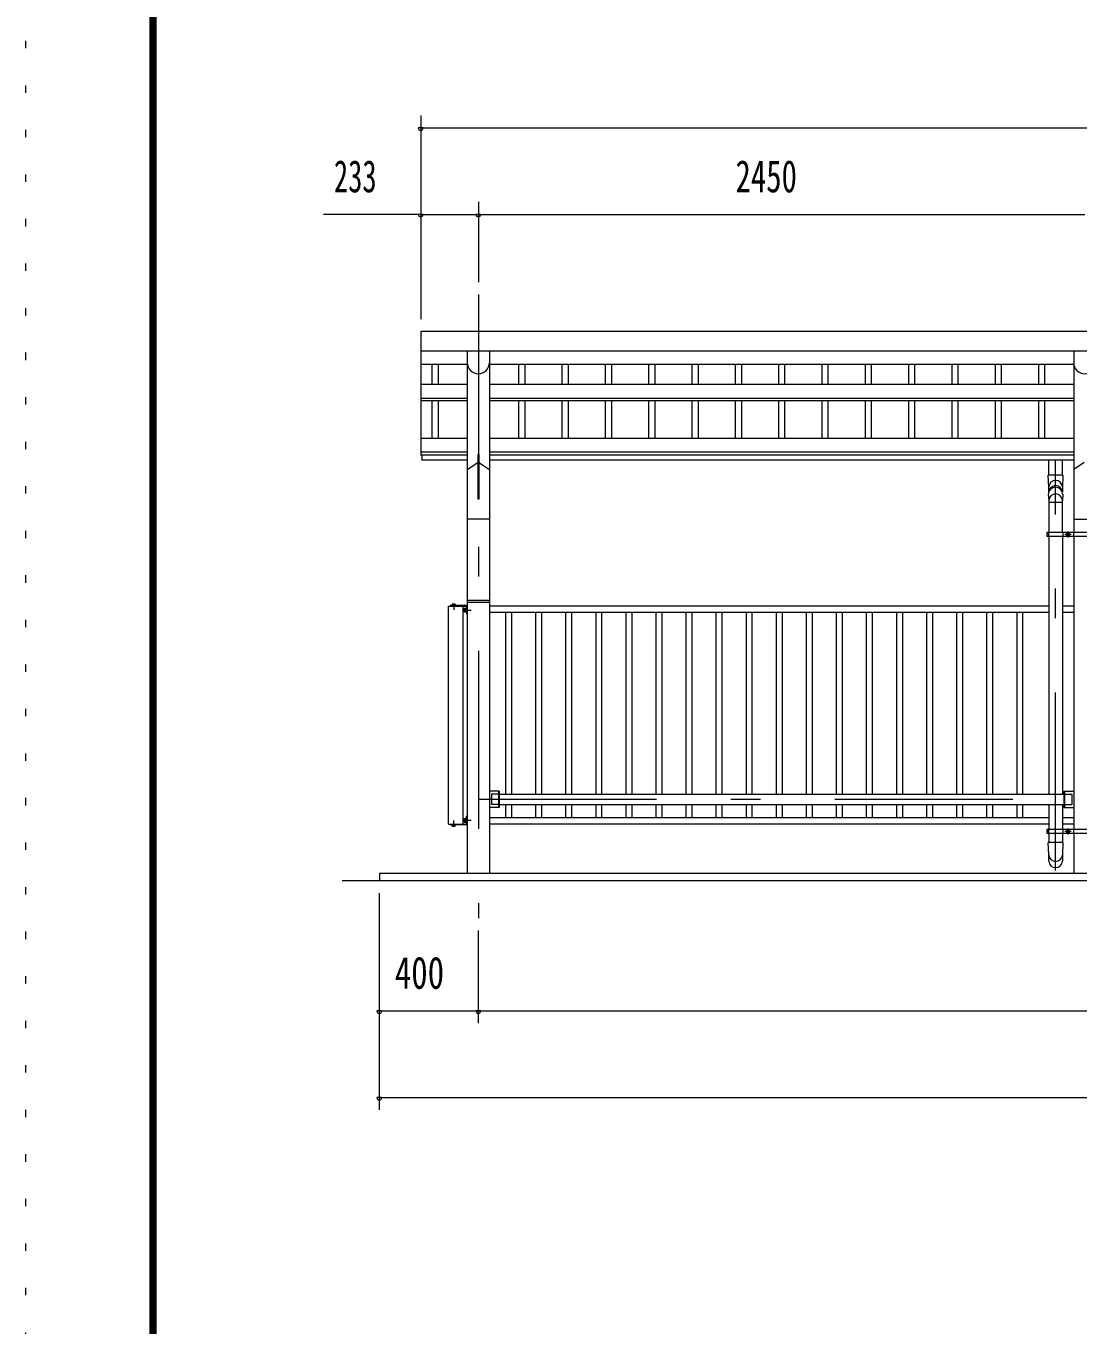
# Model space of a CAD drawing. Units: millimetres, scale not verified. Extents: x -26434 to 26434, y -10500 to 10500.
# Drawn here: x -3266 to 984, y 0 to 5250 of the extents above; entities that cross this region are included whole.
import ezdxf
from ezdxf.enums import TextEntityAlignment as Align

# ---------------------------------------------------------------- set-up
doc = ezdxf.new("R2010")
doc.units = ezdxf.units.MM
doc.header["$LTSCALE"] = 60
doc.linetypes.add('USER3', pattern=[24, 12, -5, 2, -5])
doc.linetypes.add('USER4', pattern=[3, 0.5, -2.5])
for name, color, linetype, lineweight in [('0-2_1-05BOLD', 7, 'Continuous', 18), ('0-3_1-25CENTER', 3, 'USER3', 18), ('0-4_1-45THIN', 4, 'Continuous', 18), ('0-5_1-55DIM', 3, 'Continuous', 18), ('0-C_F-F1PAPER', 5, 'Continuous', 18), ('0-D_F-E_J_ADD', 5, 'USER4', 18)]:
    doc.layers.add(name, color=color, linetype=linetype, lineweight=lineweight)
doc.styles.add('ＭＳ ゴシック', font='')
doc.styles.get('ＭＳ ゴシック').set_extended_font_data('MS Gothic')

msp = doc.modelspace()

# ---------------------------------------------------------------- linework, layer by layer
at = {"layer": '0-2_1-05BOLD'}
for p, q in [((-1671.51, 4014.67), (-1671.51, 3515.47)), ((8994.49, 4014.67), (-1671.51, 4014.67)), ((-1671.51, 3937.52), (8994.49, 3937.52)), ((-1483.06, 3937.52), (-1483.06, 1824.67)), ((-1393.96, 3937.52), (-1393.96, 1824.67)), ((966.94, 3937.52), (966.94, 3202.67)), ((-1483.06, 3882.27), (-1671.51, 3882.27)), ((966.94, 3882.27), (-1393.96, 3882.27)), ((-1671.51, 3802.96), (-1483.06, 3802.96)), ((-1393.96, 3802.96), (966.94, 3802.96)), ((-1671.51, 3745.26), (-1483.06, 3745.26)), ((-1671.51, 3737.03), (-1483.06, 3737.03)), ((-1393.96, 3745.26), (966.94, 3745.26)), ((-1393.96, 3737.03), (966.94, 3737.03)), ((-1483.06, 3582.44), (-1671.51, 3582.44)), ((966.94, 3582.44), (-1393.96, 3582.44)), ((-1483.06, 3527.34), (-1671.51, 3527.34)), ((-1436.26, 3517.89), (-1436.26, 3337.25)), ((966.94, 3527.34), (-1393.96, 3527.34)), ((-1483.06, 3515.47), (-1671.51, 3515.47)), ((-1666.51, 3515.47), (-1666.51, 3494.67)), ((-1483.06, 3494.67), (-1666.51, 3494.67)), ((-1483.06, 3457.25), (-1440.76, 3485.19)), ((-1436.26, 3485.19), (-1393.96, 3457.25)), ((966.94, 3515.47), (-1393.96, 3515.47)), ((966.94, 3494.67), (-1393.96, 3494.67)), ((865.99, 3435.05), (865.99, 3494.67)), ((920.99, 3435.05), (920.99, 3494.67)), ((1009.24, 3485.19), (966.94, 3457.25)), ((922.99, 3435.05), (863.99, 3435.05)), ((-1436.26, 3337.25), (-1440.76, 3337.25)), ((863.99, 3358.18), (865.99, 3332.34)), ((865.99, 3332.34), (865.99, 3202.67)), ((865.99, 3325.4), (920.99, 3325.4)), ((922.98, 3358.31), (920.99, 3332.34)), ((920.99, 3202.67), (920.99, 3332.34)), ((-1393.96, 3256.67), (-1483.06, 3256.67)), ((966.94, 3256.67), (1056.04, 3256.67)), ((864.39, 3202.67), (864.39, 3186.67)), ((922.59, 3202.67), (922.59, 3186.67)), ((965.34, 3202.67), (965.34, 3186.67)), ((864.39, 3194.67), (858.29, 3194.67)), ((1063.74, 3186.67), (858.29, 3186.67)), ((865.99, 3186.67), (865.99, 2146.02)), ((920.99, 3186.67), (920.99, 2146.02)), ((943.96, 3200.44), (938.96, 3197.56)), ((938.96, 3197.56), (938.96, 3191.78)), ((948.97, 3197.56), (943.96, 3200.44)), ((966.94, 3186.67), (966.94, 2002.67)), ((-1559.26, 2904.67), (-1487.26, 2904.67)), ((-1559.26, 2024.67), (-1559.26, 2904.67)), ((-1544.31, 2909.47), (-1544.31, 2907.87)), ((-1531.81, 2909.47), (-1544.31, 2909.47)), ((-1540.95, 2912.97), (-1540.95, 2909.47)), ((-1535.17, 2912.97), (-1535.17, 2909.47)), ((-1533.16, 2913.47), (-1532.29, 2912.97)), ((-1532.29, 2912.97), (-1532.29, 2909.47)), ((-1531.81, 2909.47), (-1531.81, 2907.87)), ((-1499.26, 2024.67), (-1499.26, 2904.67)), ((-1494.66, 2893.42), (-1489.86, 2893.42)), ((-1489.86, 2897.47), (-1487.86, 2897.47)), ((-1489.86, 2889.67), (-1487.86, 2891.67)), ((-1487.86, 2889.67), (-1489.86, 2887.67)), ((-1487.86, 2898.17), (-1487.86, 2881.17)), ((-1487.86, 2898.17), (-1486.26, 2898.17)), ((-1486.26, 2903.67), (-1486.26, 2872.87)), ((-1393.96, 2919.67), (-1483.06, 2919.67)), ((-1396.96, 2927.67), (-1480.06, 2927.67)), ((865.99, 2904.67), (-1393.96, 2904.67)), ((966.94, 2904.67), (920.99, 2904.67)), ((-1494.66, 2885.92), (-1489.86, 2885.92)), ((-1494.66, 2882.16), (-1489.86, 2882.16)), ((-1487.86, 2881.17), (-1486.26, 2881.17)), ((-1483.06, 2872.87), (-1486.26, 2872.87)), ((865.99, 2879.67), (-1393.96, 2879.67)), ((966.94, 2879.67), (920.99, 2879.67)), ((-1353.96, 2157.67), (-1393.96, 2157.67)), ((-1357.16, 2157.67), (-1357.16, 2091.67)), ((-1353.96, 2157.67), (-1353.96, 2091.67)), ((926.94, 2157.67), (926.94, 2091.67)), ((926.94, 2157.67), (966.94, 2157.67)), ((930.14, 2157.67), (930.14, 2091.67)), ((-1386.01, 2146.02), (-1386.01, 2103.32)), ((-1357.16, 2146.02), (-1386.01, 2146.02)), ((-1357.16, 2103.32), (-1386.01, 2103.32)), ((-1353.96, 2146.02), (926.94, 2146.02)), ((-1353.96, 2103.32), (926.94, 2103.32)), ((865.99, 2103.32), (865.99, 2002.67)), ((920.99, 2103.32), (920.99, 2002.67)), ((930.14, 2146.02), (958.99, 2146.02)), ((930.14, 2103.32), (958.99, 2103.32)), ((958.99, 2146.02), (958.99, 2103.32)), ((-1483.06, 2056.47), (-1486.26, 2056.47)), ((-1486.26, 2025.67), (-1486.26, 2056.47)), ((-1353.96, 2091.67), (-1393.96, 2091.67)), ((865.99, 2049.67), (-1393.96, 2049.67)), ((966.94, 2049.67), (920.99, 2049.67)), ((926.94, 2091.67), (966.94, 2091.67)), ((-1559.26, 2024.67), (-1487.26, 2024.67)), ((-1544.31, 2019.87), (-1544.31, 2021.47)), ((-1531.81, 2019.87), (-1544.31, 2019.87)), ((-1540.95, 2016.38), (-1540.95, 2019.87)), ((-1535.17, 2016.38), (-1535.17, 2019.87)), ((-1533.16, 2015.87), (-1532.29, 2016.38)), ((-1532.29, 2016.38), (-1532.29, 2019.87)), ((-1531.81, 2019.87), (-1531.81, 2021.47)), ((-1495.36, 2045.97), (-1494.66, 2047.18)), ((-1495.36, 2033.37), (-1495.36, 2045.97)), ((-1495.36, 2033.37), (-1494.66, 2032.17)), ((-1494.66, 2047.18), (-1489.86, 2047.18)), ((-1494.66, 2043.42), (-1489.86, 2043.42)), ((-1494.66, 2035.92), (-1489.86, 2035.92)), ((-1494.66, 2032.17), (-1489.86, 2032.17)), ((-1489.86, 2047.47), (-1487.86, 2047.47)), ((-1489.86, 2031.87), (-1489.86, 2047.47)), ((-1487.86, 2039.67), (-1489.86, 2041.67)), ((-1489.86, 2039.67), (-1487.86, 2037.67)), ((-1489.86, 2031.87), (-1487.86, 2031.87)), ((-1487.86, 2031.17), (-1486.26, 2031.17)), ((865.99, 2024.67), (-1393.96, 2024.67)), ((858.29, 2002.67), (858.29, 1986.67)), ((1063.74, 2002.67), (858.29, 2002.67)), ((864.39, 2002.67), (864.39, 1986.67)), ((966.94, 2024.67), (920.99, 2024.67)), ((922.59, 2002.67), (922.59, 1986.67)), ((943.96, 2000.44), (938.96, 1997.56)), ((938.96, 1997.56), (938.96, 1991.78)), ((948.97, 1997.56), (943.96, 2000.44)), ((965.34, 2002.67), (965.34, 1986.67)), ((864.39, 1994.67), (858.29, 1994.67)), ((1063.74, 1986.67), (858.29, 1986.67)), ((922.99, 1949.76), (863.99, 1949.76)), ((865.99, 1900.1), (863.99, 1949.76)), ((865.99, 1986.67), (865.99, 1949.76)), ((920.99, 1986.67), (920.99, 1949.76)), ((966.94, 1986.67), (966.94, 1824.67)), ((865.99, 1874.26), (865.99, 1900.1)), ((9311.49, 1794.67), (-1988.51, 1794.67))]:
    msp.add_line(p, q, dxfattribs=at)
for points in [[(-1436.26, 3517.89), (-1440.76, 3517.89), (-1440.76, 3337.25)], [(865.99, 3367.29), (865.99, 3385.38), (863.99, 3435.05)], [(922.99, 3435.05), (920.99, 3385.38), (920.99, 3367.28)], [(1063.74, 3202.67), (858.29, 3202.67), (858.29, 3186.67)], [(948.97, 3197.56), (948.97, 3191.78), (943.96, 3188.9), (938.96, 3191.78)], [(-1487.26, 2907.87), (-1553.06, 2907.87), (-1553.06, 2904.67)], [(-1533.16, 2913.47), (-1542.96, 2913.47), (-1543.83, 2912.97), (-1543.83, 2909.47)], [(-1495.36, 2895.97), (-1494.66, 2897.18), (-1489.86, 2897.18)], [(-1495.36, 2895.97), (-1495.36, 2883.37), (-1494.66, 2882.16)], [(-1489.86, 2897.47), (-1489.86, 2881.87), (-1487.86, 2881.87)], [(-1487.86, 2031.17), (-1487.86, 2048.17), (-1486.26, 2048.17)], [(-1487.26, 2021.47), (-1553.06, 2021.47), (-1553.06, 2024.67)], [(-1533.16, 2015.87), (-1542.96, 2015.87), (-1543.83, 2016.38), (-1543.83, 2019.87)], [(948.97, 1997.56), (948.97, 1991.78), (943.96, 1988.9), (938.96, 1991.78)], [(922.99, 1949.76), (920.99, 1900.1), (920.99, 1874.26)], [(9161.49, 1824.67), (-1838.51, 1824.67), (-1838.51, 1794.67)]]:
    msp.add_lwpolyline(points, dxfattribs=at)
for centre, radius in [((943.96, 3194.67), 6.25), ((943.96, 3194.67), 4.9), ((943.96, 1994.67), 6.25), ((943.96, 1994.67), 4.9)]:
    msp.add_circle(centre, radius, dxfattribs=at)
for centre, radius, start, end in [((-1438.51, 3889.22), 44.55, 180, 0), ((1011.49, 3889.22), 44.55, 180, 0), ((893.49, 3385.68), 27.55, 3.55867, 176.44133), ((893.49, 3356.47), 29.55, 3.56303, 176.43697), ((893.49, 3364.98), 27.55, 3.55867, 176.44133), ((893.49, 3331.36), 27.55, 3.55867, 176.44133), ((-1542.39, 2911.15), 2.32, 51.45377, 90), ((-1538.06, 2904.96), 8.51, 70.16867, 109.82912), ((-1533.73, 2911.15), 2.32, 90, 128.53143), ((-1492.49, 2895.3), 2.88, 180, 220.72682), ((-1484.9, 2889.67), 10.46, 158.9763, 201.02541), ((-1487.26, 2903.67), 4.2, 0, 90), ((-1487.26, 2903.67), 1, 0, 90), ((-1480.06, 2924.67), 3, 90, 180), ((-1396.96, 2924.67), 3, 0, 90), ((-1492.49, 2884.04), 2.88, 139.27318, 180), ((-1542.39, 2018.19), 2.32, 270, 308.54623), ((-1538.06, 2024.38), 8.51, 250.17088, 289.83133), ((-1533.73, 2018.19), 2.32, 231.46857, 270), ((-1492.49, 2045.3), 2.88, 180, 220.72682), ((-1492.49, 2034.04), 2.88, 139.27318, 180), ((-1484.9, 2039.67), 10.46, 158.97459, 201.0237), ((-1487.26, 2025.67), 1, 270, 0), ((-1487.26, 2025.67), 4.2, 270, 0), ((893.49, 1901.08), 27.55, 183.55867, 356.44133), ((893.49, 1875.97), 27.55, 183.56303, 356.43697)]:
    msp.add_arc(centre, radius, start, end, dxfattribs=at)
at = {"layer": '0-3_1-25CENTER'}
for p, q in [((-1438.51, 4164.67), (-1438.51, 1644.67)), ((893.49, 1836.31), (893.49, 3494.67)), ((943.96, 3207.17), (943.96, 3182.17)), ((956.46, 3194.67), (931.46, 3194.67)), ((-1538.06, 2916.38), (-1538.06, 2890.19)), ((-1499.37, 2889.67), (-1467.46, 2889.67)), ((-1438.51, 2124.67), (8761.49, 2124.67)), ((-1538.06, 2012.96), (-1538.06, 2039.15)), ((-1499.37, 2039.67), (-1467.46, 2039.67)), ((943.96, 2007.17), (943.96, 1982.17)), ((956.46, 1994.67), (931.46, 1994.67))]:
    msp.add_line(p, q, dxfattribs=at)
at = {"layer": '0-4_1-45THIN'}
for p, q in [((-1626.01, 3882.27), (-1626.01, 3802.96)), ((-1601.01, 3882.27), (-1601.01, 3802.96)), ((-1276.01, 3882.27), (-1276.01, 3802.96)), ((-1251.01, 3882.27), (-1251.01, 3802.96)), ((-1101.01, 3882.27), (-1101.01, 3802.96)), ((-1076.01, 3882.27), (-1076.01, 3802.96)), ((-926.01, 3882.27), (-926.01, 3802.96)), ((-901.01, 3882.27), (-901.01, 3802.96)), ((-751.01, 3882.27), (-751.01, 3802.96)), ((-726.01, 3882.27), (-726.01, 3802.96)), ((-576.01, 3882.27), (-576.01, 3802.96)), ((-551.01, 3882.27), (-551.01, 3802.96)), ((-401.01, 3882.27), (-401.01, 3802.96)), ((-376.01, 3882.27), (-376.01, 3802.96)), ((-226.01, 3882.27), (-226.01, 3802.96)), ((-201.01, 3882.27), (-201.01, 3802.96)), ((-51.01, 3882.27), (-51.01, 3802.96)), ((-26.01, 3882.27), (-26.01, 3802.96)), ((123.99, 3882.27), (123.99, 3802.96)), ((149, 3882.27), (149, 3802.96)), ((298.99, 3882.27), (298.99, 3802.96)), ((324, 3882.27), (324, 3802.96)), ((473.99, 3882.27), (473.99, 3802.96)), ((499, 3882.27), (499, 3802.96)), ((648.99, 3882.27), (648.99, 3802.96)), ((673.99, 3882.27), (673.99, 3802.96)), ((823.99, 3882.27), (823.99, 3802.96)), ((848.99, 3882.27), (848.99, 3802.96)), ((-1626.01, 3737.03), (-1626.01, 3582.44)), ((-1601.01, 3737.03), (-1601.01, 3582.44)), ((-1276.01, 3737.03), (-1276.01, 3582.44)), ((-1251.01, 3737.03), (-1251.01, 3582.44)), ((-1101.01, 3737.03), (-1101.01, 3582.44)), ((-1076.01, 3737.03), (-1076.01, 3582.44)), ((-926.01, 3737.03), (-926.01, 3582.44)), ((-901.01, 3737.03), (-901.01, 3582.44)), ((-751.01, 3737.03), (-751.01, 3582.44)), ((-726.01, 3737.03), (-726.01, 3582.44)), ((-576.01, 3737.03), (-576.01, 3582.44)), ((-551.01, 3737.03), (-551.01, 3582.44)), ((-401.01, 3737.03), (-401.01, 3582.44)), ((-376.01, 3737.03), (-376.01, 3582.44)), ((-226.01, 3737.03), (-226.01, 3582.44)), ((-201.01, 3737.03), (-201.01, 3582.44)), ((-51.01, 3737.03), (-51.01, 3582.44)), ((-26.01, 3737.03), (-26.01, 3582.44)), ((123.99, 3737.03), (123.99, 3582.44)), ((149, 3737.03), (149, 3582.44)), ((298.99, 3737.03), (298.99, 3582.44)), ((324, 3737.03), (324, 3582.44)), ((473.99, 3737.03), (473.99, 3582.44)), ((499, 3737.03), (499, 3582.44)), ((648.99, 3737.03), (648.99, 3582.44)), ((673.99, 3737.03), (673.99, 3582.44)), ((823.99, 3737.03), (823.99, 3582.44)), ((848.99, 3737.03), (848.99, 3582.44)), ((-1329.01, 2879.67), (-1329.01, 2146.02)), ((-1305.01, 2879.67), (-1305.01, 2146.02)), ((-1207.51, 2879.67), (-1207.51, 2146.02)), ((-1183.51, 2879.67), (-1183.51, 2146.02)), ((-1086.01, 2879.67), (-1086.01, 2146.02)), ((-1062.01, 2879.67), (-1062.01, 2146.02)), ((-964.51, 2879.67), (-964.51, 2146.02)), ((-940.51, 2879.67), (-940.51, 2146.02)), ((-843.01, 2879.67), (-843.01, 2146.02)), ((-819.01, 2879.67), (-819.01, 2146.02)), ((-721.51, 2879.67), (-721.51, 2146.02)), ((-697.51, 2879.67), (-697.51, 2146.02)), ((-600.01, 2879.67), (-600.01, 2146.02)), ((-576.01, 2879.67), (-576.01, 2146.02)), ((-478.51, 2879.67), (-478.51, 2146.02)), ((-454.51, 2879.67), (-454.51, 2146.02)), ((-357.01, 2879.67), (-357.01, 2146.02)), ((-333.01, 2879.67), (-333.01, 2146.02)), ((-235.51, 2879.67), (-235.51, 2146.02)), ((-211.51, 2879.67), (-211.51, 2146.02)), ((-114.01, 2879.67), (-114.01, 2146.02)), ((-90.01, 2879.67), (-90.01, 2146.02)), ((7.49, 2879.67), (7.49, 2146.02)), ((31.49, 2879.67), (31.49, 2146.02)), ((128.99, 2879.67), (128.99, 2146.02)), ((152.99, 2879.67), (152.99, 2146.02)), ((250.49, 2879.67), (250.49, 2146.02)), ((274.49, 2879.67), (274.49, 2146.02)), ((371.99, 2879.67), (371.99, 2146.02)), ((395.99, 2879.67), (395.99, 2146.02)), ((493.49, 2879.67), (493.49, 2146.02)), ((517.49, 2879.67), (517.49, 2146.02)), ((614.99, 2879.67), (614.99, 2146.02)), ((638.99, 2879.67), (638.99, 2146.02)), ((736.49, 2879.67), (736.49, 2146.02)), ((760.49, 2879.67), (760.49, 2146.02)), ((-1329.01, 2103.32), (-1329.01, 2049.67)), ((-1305.01, 2103.32), (-1305.01, 2049.67)), ((-1207.51, 2103.32), (-1207.51, 2049.67)), ((-1183.51, 2103.32), (-1183.51, 2049.67)), ((-1086.01, 2103.32), (-1086.01, 2049.67)), ((-1062.01, 2103.32), (-1062.01, 2049.67)), ((-964.51, 2103.32), (-964.51, 2049.67)), ((-940.51, 2103.32), (-940.51, 2049.67)), ((-843.01, 2103.32), (-843.01, 2049.67)), ((-819.01, 2103.32), (-819.01, 2049.67)), ((-721.51, 2103.32), (-721.51, 2049.67)), ((-697.51, 2103.32), (-697.51, 2049.67)), ((-600.01, 2103.32), (-600.01, 2049.67)), ((-576.01, 2103.32), (-576.01, 2049.67)), ((-478.51, 2103.32), (-478.51, 2049.67)), ((-454.51, 2103.32), (-454.51, 2049.67)), ((-357.01, 2103.32), (-357.01, 2049.67)), ((-333.01, 2103.32), (-333.01, 2049.67)), ((-235.51, 2103.32), (-235.51, 2049.67)), ((-211.51, 2103.32), (-211.51, 2049.67)), ((-114.01, 2103.32), (-114.01, 2049.67)), ((-90.01, 2103.32), (-90.01, 2049.67)), ((7.49, 2103.32), (7.49, 2049.67)), ((31.49, 2103.32), (31.49, 2049.67)), ((128.99, 2103.32), (128.99, 2049.67)), ((152.99, 2103.32), (152.99, 2049.67)), ((250.49, 2103.32), (250.49, 2049.67)), ((274.49, 2103.32), (274.49, 2049.67)), ((371.99, 2103.32), (371.99, 2049.67)), ((395.99, 2103.32), (395.99, 2049.67)), ((493.49, 2103.32), (493.49, 2049.67)), ((517.49, 2103.32), (517.49, 2049.67)), ((614.99, 2103.32), (614.99, 2049.67)), ((638.99, 2103.32), (638.99, 2049.67)), ((736.49, 2103.32), (736.49, 2049.67)), ((760.49, 2103.32), (760.49, 2049.67))]:
    msp.add_line(p, q, dxfattribs=at)
at = {"layer": '0-5_1-55DIM'}
for p, q in [((-1671.51, 4888.67), (-1671.51, 4064.67)), ((-1661.51, 4838.67), (-1681.51, 4838.67)), ((-1671.51, 4838.67), (8994.49, 4838.67)), ((-1438.51, 4538.67), (-1438.51, 4214.67)), ((-1671.51, 4488.67), (-2064.01, 4488.67)), ((-1661.51, 4488.67), (-1681.51, 4488.67)), ((-1671.51, 4488.67), (-1438.51, 4488.67)), ((-1428.51, 4488.67), (-1448.51, 4488.67)), ((-1438.51, 4488.67), (1011.49, 4488.67)), ((-1838.51, 869.67), (-1838.51, 1744.67)), ((-1438.51, 1219.67), (-1438.51, 1594.67)), ((-1828.51, 1269.67), (-1848.51, 1269.67)), ((-1838.51, 1269.67), (-1438.51, 1269.67)), ((-1428.51, 1269.67), (-1448.51, 1269.67)), ((-1438.51, 1269.67), (8761.49, 1269.67)), ((-1828.51, 919.67), (-1848.51, 919.67)), ((-1838.51, 919.67), (9161.49, 919.67))]:
    msp.add_line(p, q, dxfattribs=at)
for centre in [(-1671.51, 4838.67), (-1671.51, 4488.67), (-1438.51, 4488.67), (-1838.51, 1269.67), (-1438.51, 1269.67), (-1838.51, 919.67)]:
    msp.add_arc(centre, 10, 180, 0, dxfattribs=at)
at = {"layer": '0-C_F-F1PAPER'}
for p, q in [((-2766.17, 10100), (-2766.17, -10000)), ((-2763.67, 10097.5), (-2763.67, -9997.5)), ((-2758.67, 10092.5), (-2758.67, -9992.5)), ((-2753.67, 10087.5), (-2753.67, -9987.5)), ((-2748.67, 10082.5), (-2748.67, -9982.5)), ((-2746.17, 10080), (-2746.17, -9980)), ((-2743.67, 10077.5), (-2743.67, -9977.5))]:
    msp.add_line(p, q, dxfattribs=at)
for points in [[(-2761.17, 10095), (-2761.17, -9995), (25928.83, -9995), (25928.83, 10095)], [(-2756.17, 10090), (-2756.17, -9990), (25923.83, -9990), (25923.83, 10090)], [(-2751.17, 10085), (-2751.17, -9985), (25918.82, -9985), (25918.82, 10085)], [(-2741.17, 10075), (-2741.17, -9975), (25908.83, -9975), (25908.83, 10075)]]:
    msp.add_lwpolyline(points, dxfattribs=at)
at = {"layer": '0-D_F-E_J_ADD'}
msp.add_lwpolyline([(-3266.17, -10500), (-3266.17, 10500), (26433.83, 10500)], dxfattribs=at)

# ---------------------------------------------------------------- texts
at = {"layer": '0-5_1-55DIM', "color": 7, "style": 'ＭＳ ゴシック'}
for s, width, p in [('233', 0.65, (-2022.18, 4538.67)), ('2450', 0.7, (-399.52, 4538.67)), ('400', 0.75, (-1776.13, 1319.67))]:
    msp.add_text(s, height=130.2, dxfattribs=dict(at, width=width)).set_placement(p, align=Align.BOTTOM_LEFT)

doc.saveas('drawing.dxf')
